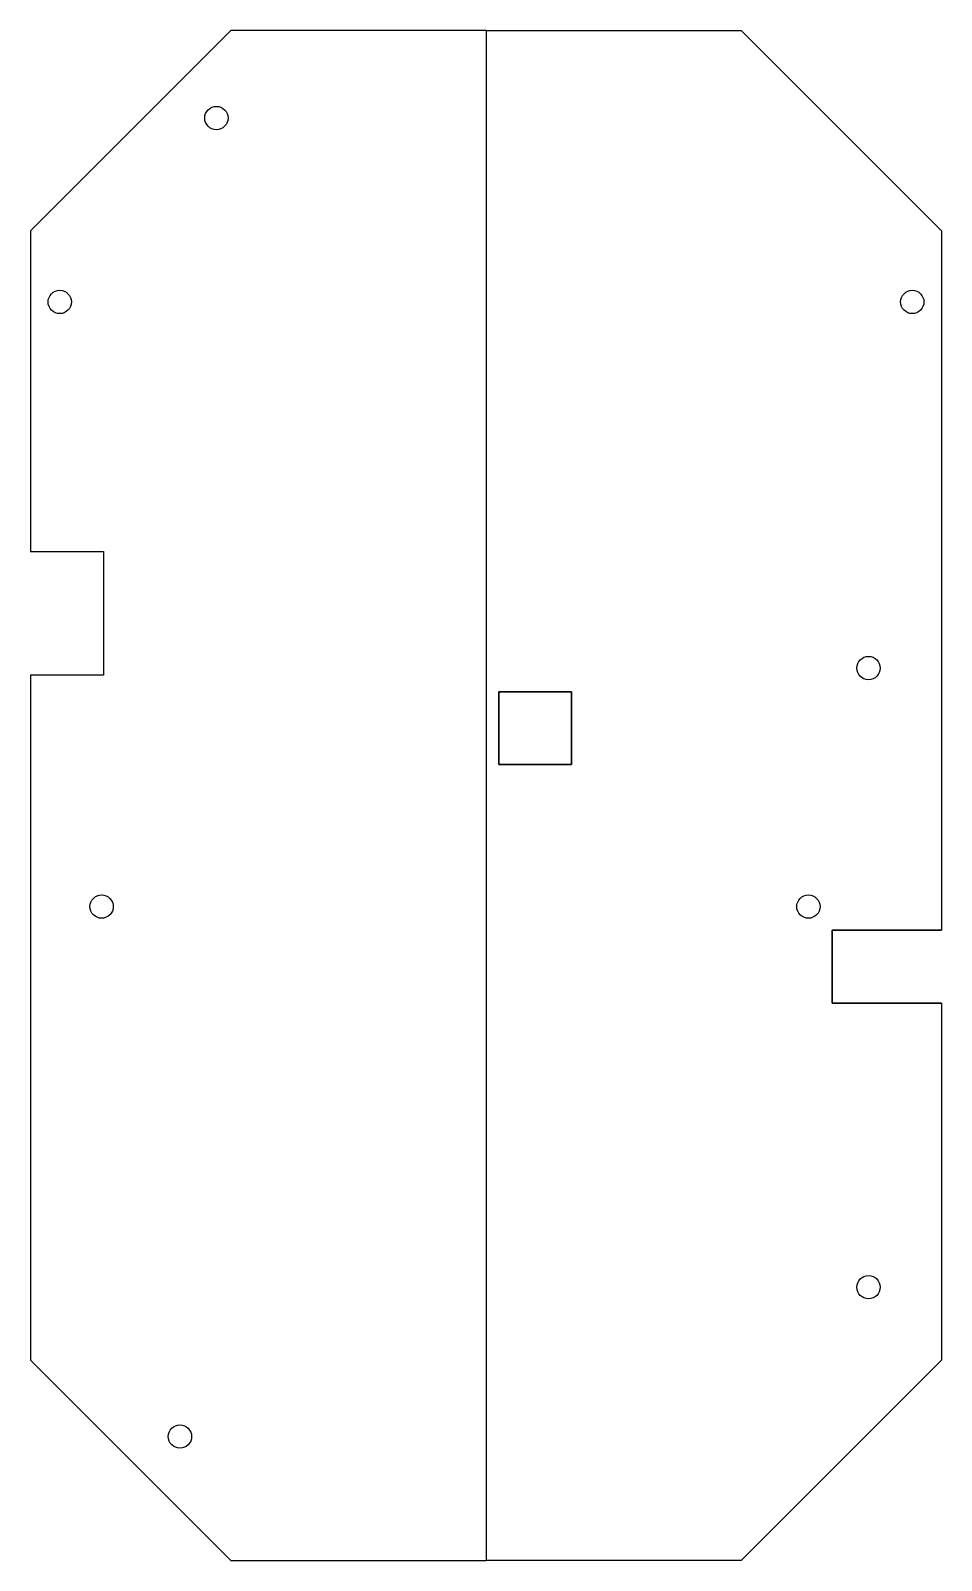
# Model space of a CAD drawing. Header units: millimetres. Extents: x -62 to 62, y -105 to 105.
import ezdxf

# ---------------------------------------------------------------- set-up
doc = ezdxf.new("R2010")
doc.units = ezdxf.units.MM
doc.layers.add('Body003', color=7, linetype='CONTINUOUS')

msp = doc.modelspace()

# ---------------------------------------------------------------- linework, layer by layer
at = {"layer": 'Body003'}
for p, q in [((-35, 105), (-62.5, 77.5)), ((-35, 105, 3), (-62.5, 77.5, 3)), ((-35, 105), (-62.5, 77.5)), ((-35, 105, 3), (-62.5, 77.5, 3)), ((0, 105), (-35, 105)), ((0, 105, 3), (-35, 105, 3)), ((-35, 105), (-35, 105, 3)), ((-35, 105), (-35, 105, 3)), ((0, 105), (-35, 105)), ((0, 105, 3), (-35, 105, 3)), ((0, 105), (0, -105)), ((0, 105, 3), (0, -105, 3)), ((0, 105), (0, -105)), ((0, 105), (35, 105)), ((0, 105, 3), (0, -105, 3)), ((0, 105, 3), (35, 105, 3)), ((0, 105), (0, 105, 3)), ((0, 105), (0, 105, 3)), ((0, 105), (35, 105)), ((0, 105, 3), (35, 105, 3)), ((35, 105), (62.5, 77.5)), ((35, 105, 3), (62.5, 77.5, 3)), ((35, 105), (35, 105, 3)), ((35, 105), (62.5, 77.5)), ((35, 105, 3), (62.5, 77.5, 3)), ((35, 105), (35, 105, 3)), ((-35.4, 93, 3), (-35.4, 93)), ((-35.4, 93, 3), (-35.4, 93)), ((-62.5, 77.5), (-62.5, 33.5)), ((-62.5, 77.5, 3), (-62.5, 33.5, 3)), ((-62.5, 77.5), (-62.5, 33.5)), ((-62.5, 77.5, 3), (-62.5, 33.5, 3)), ((-62.5, 77.5), (-62.5, 77.5, 3)), ((-62.5, 77.5), (-62.5, 77.5, 3)), ((62.5, 77.5), (62.5, -18.5)), ((62.5, 77.5, 3), (62.5, -18.5, 3)), ((62.5, 77.5), (62.5, -18.5)), ((62.5, 77.5, 3), (62.5, -18.5, 3)), ((62.5, 77.5), (62.5, 77.5, 3)), ((62.5, 77.5), (62.5, 77.5, 3)), ((-56.9, 67.75, 3), (-56.9, 67.75)), ((-56.9, 67.75, 3), (-56.9, 67.75)), ((60.1, 67.75, 3), (60.1, 67.75)), ((60.1, 67.75, 3), (60.1, 67.75)), ((-62.5, 33.5), (-52.5, 33.5)), ((-62.5, 33.5, 3), (-52.5, 33.5, 3)), ((-62.5, 33.5, 3), (-52.5, 33.5, 3)), ((-62.5, 33.5), (-52.5, 33.5)), ((-62.5, 33.5, 3), (-62.5, 33.5)), ((-62.5, 33.5, 3), (-62.5, 33.5)), ((-52.5, 33.5), (-52.5, 16.5)), ((-52.5, 33.5, 3), (-52.5, 16.5, 3)), ((-52.5, 33.5, 3), (-52.5, 16.5, 3)), ((-52.5, 33.5), (-52.5, 16.5)), ((-52.5, 33.5, 3), (-52.5, 33.5)), ((-52.5, 33.5, 3), (-52.5, 33.5)), ((54.1, 17.5, 3), (54.1, 17.5)), ((54.1, 17.5, 3), (54.1, 17.5)), ((-62.5, 16.5), (-62.5, -77.5)), ((-52.5, 16.5), (-62.5, 16.5)), ((-62.5, 16.5, 3), (-62.5, -77.5, 3)), ((-52.5, 16.5, 3), (-62.5, 16.5, 3)), ((-62.5, 16.5), (-62.5, -77.5)), ((-62.5, 16.5, 3), (-62.5, -77.5, 3)), ((-62.5, 16.5, 3), (-62.5, 16.5)), ((-52.5, 16.5, 3), (-62.5, 16.5, 3)), ((-62.5, 16.5, 3), (-62.5, 16.5)), ((-52.5, 16.5), (-62.5, 16.5)), ((-52.5, 16.5, 3), (-52.5, 16.5)), ((-52.5, 16.5, 3), (-52.5, 16.5)), ((1.75, 14.25), (1.75, 4.25)), ((11.75, 14.25), (1.75, 14.25)), ((1.75, 14.25, 3), (11.75, 14.25, 3)), ((1.75, 4.25, 3), (1.75, 14.25, 3)), ((1.75, 4.25, 3), (1.75, 14.25, 3)), ((1.75, 14.25, 3), (1.75, 14.25)), ((1.75, 14.25), (1.75, 4.25)), ((1.75, 14.25, 3), (11.75, 14.25, 3)), ((11.75, 14.25), (1.75, 14.25)), ((1.75, 14.25, 3), (1.75, 14.25)), ((11.75, 4.25), (11.75, 14.25)), ((11.75, 14.25, 3), (11.75, 4.25, 3)), ((11.75, 14.25, 3), (11.75, 4.25, 3)), ((11.75, 4.25), (11.75, 14.25)), ((11.75, 14.25, 3), (11.75, 14.25)), ((11.75, 14.25, 3), (11.75, 14.25)), ((1.75, 4.25), (11.75, 4.25)), ((11.75, 4.25, 3), (1.75, 4.25, 3)), ((11.75, 4.25, 3), (1.75, 4.25, 3)), ((1.75, 4.25, 3), (1.75, 4.25)), ((1.75, 4.25), (11.75, 4.25)), ((1.75, 4.25, 3), (1.75, 4.25)), ((11.75, 4.25, 3), (11.75, 4.25)), ((11.75, 4.25, 3), (11.75, 4.25)), ((-51.15, -15.25, 3), (-51.15, -15.25)), ((-51.15, -15.25, 3), (-51.15, -15.25)), ((45.85, -15.25, 3), (45.85, -15.25)), ((45.85, -15.25, 3), (45.85, -15.25)), ((47.5, -28.5), (47.5, -18.5)), ((47.5, -18.5), (62.5, -18.5)), ((47.5, -18.5, 3), (47.5, -28.5, 3)), ((62.5, -18.5, 3), (47.5, -18.5, 3)), ((47.5, -18.5, 3), (47.5, -28.5, 3)), ((47.5, -28.5), (47.5, -18.5)), ((47.5, -18.5, 3), (47.5, -18.5)), ((62.5, -18.5, 3), (47.5, -18.5, 3)), ((47.5, -18.5, 3), (47.5, -18.5)), ((47.5, -18.5), (62.5, -18.5)), ((62.5, -18.5, 3), (62.5, -18.5)), ((62.5, -18.5, 3), (62.5, -18.5)), ((62.5, -28.5), (47.5, -28.5)), ((47.5, -28.5, 3), (62.5, -28.5, 3)), ((47.5, -28.5, 3), (62.5, -28.5, 3)), ((62.5, -28.5), (47.5, -28.5)), ((47.5, -28.5, 3), (47.5, -28.5)), ((47.5, -28.5, 3), (47.5, -28.5)), ((62.5, -28.5), (62.5, -77.5)), ((62.5, -28.5, 3), (62.5, -77.5, 3)), ((62.5, -28.5), (62.5, -77.5)), ((62.5, -28.5, 3), (62.5, -77.5, 3)), ((62.5, -28.5, 3), (62.5, -28.5)), ((62.5, -28.5, 3), (62.5, -28.5)), ((54.1, -67.5, 3), (54.1, -67.5)), ((54.1, -67.5, 3), (54.1, -67.5)), ((-62.5, -77.5), (-62.5, -77.5, 3)), ((-62.5, -77.5), (-35, -105)), ((-62.5, -77.5, 3), (-35, -105, 3)), ((-62.5, -77.5), (-35, -105)), ((-62.5, -77.5, 3), (-35, -105, 3)), ((-62.5, -77.5), (-62.5, -77.5, 3)), ((62.5, -77.5), (35, -105)), ((62.5, -77.5, 3), (35, -105, 3)), ((62.5, -77.5), (35, -105)), ((62.5, -77.5, 3), (35, -105, 3)), ((62.5, -77.5), (62.5, -77.5, 3)), ((62.5, -77.5), (62.5, -77.5, 3)), ((-40.4, -88, 3), (-40.4, -88)), ((-40.4, -88, 3), (-40.4, -88)), ((-35, -105), (-35, -105, 3)), ((-35, -105), (0, -105)), ((-35, -105, 3), (0, -105, 3)), ((-35, -105), (-35, -105, 3)), ((-35, -105), (0, -105)), ((-35, -105, 3), (0, -105, 3)), ((0, -105), (0, -105, 3)), ((0, -105), (0, -105, 3)), ((35, -105), (0, -105)), ((35, -105, 3), (0, -105, 3)), ((35, -105), (0, -105)), ((35, -105, 3), (0, -105, 3)), ((35, -105), (35, -105, 3)), ((35, -105), (35, -105, 3))]:
    msp.add_line(p, q, dxfattribs=at)
for centre in [(-37, 93), (-37, 93), (-37, 93), (-37, 93), (-58.5, 67.75), (-58.5, 67.75), (-58.5, 67.75), (-58.5, 67.75), (58.5, 67.75), (58.5, 67.75), (58.5, 67.75), (58.5, 67.75), (52.5, 17.5), (52.5, 17.5), (52.5, 17.5), (52.5, 17.5), (-52.75, -15.25), (-52.75, -15.25), (-52.75, -15.25), (-52.75, -15.25), (44.25, -15.25), (44.25, -15.25), (44.25, -15.25), (44.25, -15.25), (52.5, -67.5), (52.5, -67.5), (52.5, -67.5), (52.5, -67.5), (-42, -88), (-42, -88), (-42, -88), (-42, -88)]:
    msp.add_circle(centre, 1.6, dxfattribs=at)

doc.saveas('drawing.dxf')
